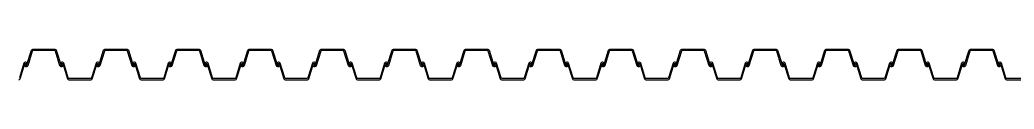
# Model space of a CAD drawing. Header units: millimetres. Extents: x -383953 to 676589, y -101685 to 196247.
# Drawn here: x 64934 to 75961, y 34960 to 35300 of the extents above; entities that cross this region are included whole.
import ezdxf

# ---------------------------------------------------------------- set-up
doc = ezdxf.new("R2010")
doc.units = ezdxf.units.MM
doc.layers.add('SHEET Pile', color=2, linetype='Continuous')

msp = doc.modelspace()

# ---------------------------------------------------------------- linework, layer by layer
at = {"layer": 'SHEET Pile'}
for points in [[(65379, 35114.3), (65329, 35277.5, 0.2992329), (65314.1, 35287.2), (65085.9, 35287.2, 0.2992329), (65071, 35277.5), (65020.8, 35114, -0.2992329), (65006.4, 35104.5), (64999, 35104.5, -0.5351003), (64985.2, 35124.9), (64990.9, 35141, -0.2992329), (64993.6, 35142.8), (65001, 35142.8, -0.5393699), (65003.7, 35138.6), (64996.3, 35121.4, 0.5393699), (64999, 35117.2), (65006.4, 35117.2, 0.2992329), (65009.1, 35119), (65062.6, 35290.2, -0.2992329), (65077.5, 35300), (65322.5, 35300, -0.2992329), (65337.4, 35290.2), (65390.9, 35119, 0.2992329), (65393.6, 35117.2), (65401, 35117.2, 0.5393699), (65403.7, 35121.4), (65396.3, 35138.6, -0.5393699), (65399, 35142.8), (65406.4, 35142.8, -0.2992329), (65409.1, 35141), (65414.8, 35124.9, -0.5351003), (65401, 35104.5), (65393.6, 35104.5, -0.2992329), (65379.2, 35114)], [(66179, 35114.3), (66129, 35277.5, 0.2992329), (66114.1, 35287.2), (65885.9, 35287.2, 0.2992329), (65871, 35277.5), (65820.8, 35114, -0.2992329), (65806.4, 35104.5), (65799, 35104.5, -0.5351003), (65785.2, 35124.9), (65790.9, 35141, -0.2992329), (65793.6, 35142.8), (65801, 35142.8, -0.5393699), (65803.7, 35138.6), (65796.3, 35121.4, 0.5393699), (65799, 35117.2), (65806.4, 35117.2, 0.2992329), (65809.1, 35119), (65862.6, 35290.2, -0.2992329), (65877.5, 35300), (66122.5, 35300, -0.2992329), (66137.4, 35290.2), (66190.9, 35119, 0.2992329), (66193.6, 35117.2), (66201, 35117.2, 0.5393699), (66203.7, 35121.4), (66196.3, 35138.6, -0.5393699), (66199, 35142.8), (66206.4, 35142.8, -0.2992329), (66209.1, 35141), (66214.8, 35124.9, -0.5351003), (66201, 35104.5), (66193.6, 35104.5, -0.2992329), (66179.2, 35114)], [(66979, 35114.3), (66929, 35277.5, 0.2992329), (66914.1, 35287.2), (66685.9, 35287.2, 0.2992329), (66671, 35277.5), (66620.8, 35114, -0.2992329), (66606.4, 35104.5), (66599, 35104.5, -0.5351003), (66585.2, 35124.9), (66590.9, 35141, -0.2992329), (66593.6, 35142.8), (66601, 35142.8, -0.5393699), (66603.7, 35138.6), (66596.3, 35121.4, 0.5393699), (66599, 35117.2), (66606.4, 35117.2, 0.2992329), (66609.1, 35119), (66662.6, 35290.2, -0.2992329), (66677.5, 35300), (66922.5, 35300, -0.2992329), (66937.4, 35290.2), (66990.9, 35119, 0.2992329), (66993.6, 35117.2), (67001, 35117.2, 0.5393699), (67003.7, 35121.4), (66996.3, 35138.6, -0.5393699), (66999, 35142.8), (67006.4, 35142.8, -0.2992329), (67009.1, 35141), (67014.8, 35124.9, -0.5351003), (67001, 35104.5), (66993.6, 35104.5, -0.2992329), (66979.2, 35114)], [(67779, 35114.3), (67729, 35277.5, 0.2992329), (67714.1, 35287.2), (67485.9, 35287.2, 0.2992329), (67471, 35277.5), (67420.8, 35114, -0.2992329), (67406.4, 35104.5), (67399, 35104.5, -0.5351003), (67385.2, 35124.9), (67390.9, 35141, -0.2992329), (67393.6, 35142.8), (67401, 35142.8, -0.5393699), (67403.7, 35138.6), (67396.3, 35121.4, 0.5393699), (67399, 35117.2), (67406.4, 35117.2, 0.2992329), (67409.1, 35119), (67462.6, 35290.2, -0.2992329), (67477.5, 35300), (67722.5, 35300, -0.2992329), (67737.4, 35290.2), (67790.9, 35119, 0.2992329), (67793.6, 35117.2), (67801, 35117.2, 0.5393699), (67803.7, 35121.4), (67796.3, 35138.6, -0.5393699), (67799, 35142.8), (67806.4, 35142.8, -0.2992329), (67809.1, 35141), (67814.8, 35124.9, -0.5351003), (67801, 35104.5), (67793.6, 35104.5, -0.2992329), (67779.2, 35114)], [(68579, 35114.3), (68529, 35277.5, 0.2992329), (68514.1, 35287.2), (68285.9, 35287.2, 0.2992329), (68271, 35277.5), (68220.8, 35114, -0.2992329), (68206.4, 35104.5), (68199, 35104.5, -0.5351003), (68185.2, 35124.9), (68190.9, 35141, -0.2992329), (68193.6, 35142.8), (68201, 35142.8, -0.5393699), (68203.7, 35138.6), (68196.3, 35121.4, 0.5393699), (68199, 35117.2), (68206.4, 35117.2, 0.2992329), (68209.1, 35119), (68262.6, 35290.2, -0.2992329), (68277.5, 35300), (68522.5, 35300, -0.2992329), (68537.4, 35290.2), (68590.9, 35119, 0.2992329), (68593.6, 35117.2), (68601, 35117.2, 0.5393699), (68603.7, 35121.4), (68596.3, 35138.6, -0.5393699), (68599, 35142.8), (68606.4, 35142.8, -0.2992329), (68609.1, 35141), (68614.8, 35124.9, -0.5351003), (68601, 35104.5), (68593.6, 35104.5, -0.2992329), (68579.2, 35114)], [(69379, 35114.3), (69329, 35277.5, 0.2992329), (69314.1, 35287.2), (69085.9, 35287.2, 0.2992329), (69071, 35277.5), (69020.8, 35114, -0.2992329), (69006.4, 35104.5), (68999, 35104.5, -0.5351003), (68985.2, 35124.9), (68990.9, 35141, -0.2992329), (68993.6, 35142.8), (69001, 35142.8, -0.5393699), (69003.7, 35138.6), (68996.3, 35121.4, 0.5393699), (68999, 35117.2), (69006.4, 35117.2, 0.2992329), (69009.1, 35119), (69062.6, 35290.2, -0.2992329), (69077.5, 35300), (69322.5, 35300, -0.2992329), (69337.4, 35290.2), (69390.9, 35119, 0.2992329), (69393.6, 35117.2), (69401, 35117.2, 0.5393699), (69403.7, 35121.4), (69396.3, 35138.6, -0.5393699), (69399, 35142.8), (69406.4, 35142.8, -0.2992329), (69409.1, 35141), (69414.8, 35124.9, -0.5351003), (69401, 35104.5), (69393.6, 35104.5, -0.2992329), (69379.2, 35114)], [(70179, 35114.3), (70129, 35277.5, 0.2992329), (70114.1, 35287.2), (69885.9, 35287.2, 0.2992329), (69871, 35277.5), (69820.8, 35114, -0.2992329), (69806.4, 35104.5), (69799, 35104.5, -0.5351003), (69785.2, 35124.9), (69790.9, 35141, -0.2992329), (69793.6, 35142.8), (69801, 35142.8, -0.5393699), (69803.7, 35138.6), (69796.3, 35121.4, 0.5393699), (69799, 35117.2), (69806.4, 35117.2, 0.2992329), (69809.1, 35119), (69862.6, 35290.2, -0.2992329), (69877.5, 35300), (70122.5, 35300, -0.2992329), (70137.4, 35290.2), (70190.9, 35119, 0.2992329), (70193.6, 35117.2), (70201, 35117.2, 0.5393699), (70203.7, 35121.4), (70196.3, 35138.6, -0.5393699), (70199, 35142.8), (70206.4, 35142.8, -0.2992329), (70209.1, 35141), (70214.8, 35124.9, -0.5351003), (70201, 35104.5), (70193.6, 35104.5, -0.2992329), (70179.2, 35114)], [(70979, 35114.3), (70929, 35277.5, 0.2992329), (70914.1, 35287.2), (70685.9, 35287.2, 0.2992329), (70671, 35277.5), (70620.8, 35114, -0.2992329), (70606.4, 35104.5), (70599, 35104.5, -0.5351003), (70585.2, 35124.9), (70590.9, 35141, -0.2992329), (70593.6, 35142.8), (70601, 35142.8, -0.5393699), (70603.7, 35138.6), (70596.3, 35121.4, 0.5393699), (70599, 35117.2), (70606.4, 35117.2, 0.2992329), (70609.1, 35119), (70662.6, 35290.2, -0.2992329), (70677.5, 35300), (70922.5, 35300, -0.2992329), (70937.4, 35290.2), (70990.9, 35119, 0.2992329), (70993.6, 35117.2), (71001, 35117.2, 0.5393699), (71003.7, 35121.4), (70996.3, 35138.6, -0.5393699), (70999, 35142.8), (71006.4, 35142.8, -0.2992329), (71009.1, 35141), (71014.8, 35124.9, -0.5351003), (71001, 35104.5), (70993.6, 35104.5, -0.2992329), (70979.2, 35114)], [(71779, 35114.3), (71729, 35277.5, 0.2992329), (71714.1, 35287.2), (71485.9, 35287.2, 0.2992329), (71471, 35277.5), (71420.8, 35114, -0.2992329), (71406.4, 35104.5), (71399, 35104.5, -0.5351003), (71385.2, 35124.9), (71390.9, 35141, -0.2992329), (71393.6, 35142.8), (71401, 35142.8, -0.5393699), (71403.7, 35138.6), (71396.3, 35121.4, 0.5393699), (71399, 35117.2), (71406.4, 35117.2, 0.2992329), (71409.1, 35119), (71462.6, 35290.2, -0.2992329), (71477.5, 35300), (71722.5, 35300, -0.2992329), (71737.4, 35290.2), (71790.9, 35119, 0.2992329), (71793.6, 35117.2), (71801, 35117.2, 0.5393699), (71803.7, 35121.4), (71796.3, 35138.6, -0.5393699), (71799, 35142.8), (71806.4, 35142.8, -0.2992329), (71809.1, 35141), (71814.8, 35124.9, -0.5351003), (71801, 35104.5), (71793.6, 35104.5, -0.2992329), (71779.2, 35114)], [(72579, 35114.3), (72529, 35277.5, 0.2992329), (72514.1, 35287.2), (72285.9, 35287.2, 0.2992329), (72271, 35277.5), (72220.8, 35114, -0.2992329), (72206.4, 35104.5), (72199, 35104.5, -0.5351003), (72185.2, 35124.9), (72190.9, 35141, -0.2992329), (72193.6, 35142.8), (72201, 35142.8, -0.5393699), (72203.7, 35138.6), (72196.3, 35121.4, 0.5393699), (72199, 35117.2), (72206.4, 35117.2, 0.2992329), (72209.1, 35119), (72262.6, 35290.2, -0.2992329), (72277.5, 35300), (72522.5, 35300, -0.2992329), (72537.4, 35290.2), (72590.9, 35119, 0.2992329), (72593.6, 35117.2), (72601, 35117.2, 0.5393699), (72603.7, 35121.4), (72596.3, 35138.6, -0.5393699), (72599, 35142.8), (72606.4, 35142.8, -0.2992329), (72609.1, 35141), (72614.8, 35124.9, -0.5351003), (72601, 35104.5), (72593.6, 35104.5, -0.2992329), (72579.2, 35114)], [(73379, 35114.3), (73329, 35277.5, 0.2992329), (73314.1, 35287.2), (73085.9, 35287.2, 0.2992329), (73071, 35277.5), (73020.8, 35114, -0.2992329), (73006.4, 35104.5), (72999, 35104.5, -0.5351003), (72985.2, 35124.9), (72990.9, 35141, -0.2992329), (72993.6, 35142.8), (73001, 35142.8, -0.5393699), (73003.7, 35138.6), (72996.3, 35121.4, 0.5393699), (72999, 35117.2), (73006.4, 35117.2, 0.2992329), (73009.1, 35119), (73062.6, 35290.2, -0.2992329), (73077.5, 35300), (73322.5, 35300, -0.2992329), (73337.4, 35290.2), (73390.9, 35119, 0.2992329), (73393.6, 35117.2), (73401, 35117.2, 0.5393699), (73403.7, 35121.4), (73396.3, 35138.6, -0.5393699), (73399, 35142.8), (73406.4, 35142.8, -0.2992329), (73409.1, 35141), (73414.8, 35124.9, -0.5351003), (73401, 35104.5), (73393.6, 35104.5, -0.2992329), (73379.2, 35114)], [(74179, 35114.3), (74129, 35277.5, 0.2992329), (74114.1, 35287.2), (73885.9, 35287.2, 0.2992329), (73871, 35277.5), (73820.8, 35114, -0.2992329), (73806.4, 35104.5), (73799, 35104.5, -0.5351003), (73785.2, 35124.9), (73790.9, 35141, -0.2992329), (73793.6, 35142.8), (73801, 35142.8, -0.5393699), (73803.7, 35138.6), (73796.3, 35121.4, 0.5393699), (73799, 35117.2), (73806.4, 35117.2, 0.2992329), (73809.1, 35119), (73862.6, 35290.2, -0.2992329), (73877.5, 35300), (74122.5, 35300, -0.2992329), (74137.4, 35290.2), (74190.9, 35119, 0.2992329), (74193.6, 35117.2), (74201, 35117.2, 0.5393699), (74203.7, 35121.4), (74196.3, 35138.6, -0.5393699), (74199, 35142.8), (74206.4, 35142.8, -0.2992329), (74209.1, 35141), (74214.8, 35124.9, -0.5351003), (74201, 35104.5), (74193.6, 35104.5, -0.2992329), (74179.2, 35114)], [(74979, 35114.3), (74929, 35277.5, 0.2992329), (74914.1, 35287.2), (74685.9, 35287.2, 0.2992329), (74671, 35277.5), (74620.8, 35114, -0.2992329), (74606.4, 35104.5), (74599, 35104.5, -0.5351003), (74585.2, 35124.9), (74590.9, 35141, -0.2992329), (74593.6, 35142.8), (74601, 35142.8, -0.5393699), (74603.7, 35138.6), (74596.3, 35121.4, 0.5393699), (74599, 35117.2), (74606.4, 35117.2, 0.2992329), (74609.1, 35119), (74662.6, 35290.2, -0.2992329), (74677.5, 35300), (74922.5, 35300, -0.2992329), (74937.4, 35290.2), (74990.9, 35119, 0.2992329), (74993.6, 35117.2), (75001, 35117.2, 0.5393699), (75003.7, 35121.4), (74996.3, 35138.6, -0.5393699), (74999, 35142.8), (75006.4, 35142.8, -0.2992329), (75009.1, 35141), (75014.8, 35124.9, -0.5351003), (75001, 35104.5), (74993.6, 35104.5, -0.2992329), (74979.2, 35114)], [(75779, 35114.3), (75729, 35277.5, 0.2992329), (75714.1, 35287.2), (75485.9, 35287.2, 0.2992329), (75471, 35277.5), (75420.8, 35114, -0.2992329), (75406.4, 35104.5), (75399, 35104.5, -0.5351003), (75385.2, 35124.9), (75390.9, 35141, -0.2992329), (75393.6, 35142.8), (75401, 35142.8, -0.5393699), (75403.7, 35138.6), (75396.3, 35121.4, 0.5393699), (75399, 35117.2), (75406.4, 35117.2, 0.2992329), (75409.1, 35119), (75462.6, 35290.2, -0.2992329), (75477.5, 35300), (75722.5, 35300, -0.2992329), (75737.4, 35290.2), (75790.9, 35119, 0.2992329), (75793.6, 35117.2), (75801, 35117.2, 0.5393699), (75803.7, 35121.4), (75796.3, 35138.6, -0.5393699), (75799, 35142.8), (75806.4, 35142.8, -0.2992329), (75809.1, 35141), (75814.8, 35124.9, -0.5351003), (75801, 35104.5), (75793.6, 35104.5, -0.2992329), (75779.2, 35114)], [(64922.5, 34960, 0.2992329), (64937.4, 34969.8), (64990.9, 35141, -0.2992329), (64993.6, 35142.8), (65001, 35142.8, -0.5393699), (65003.7, 35138.6), (64996.3, 35121.4, 0.5393699), (64999, 35117.2), (65006.4, 35117.2, 0.2992329), (65009.1, 35119), (65014.8, 35135.1, 0.5351003), (65001, 35155.5), (64993.6, 35155.5, 0.2992329), (64979.2, 35146)], [(64979, 35145.7), (64929, 34982.5, -0.2992329)], [(65779, 35145.7), (65729, 34982.5, -0.2992329), (65714.1, 34972.8), (65485.9, 34972.8, -0.2992329), (65471, 34982.5), (65420.8, 35146, 0.2992329), (65406.4, 35155.5), (65399, 35155.5, 0.5351003), (65385.2, 35135.1), (65390.9, 35119, 0.2992329), (65393.6, 35117.2), (65401, 35117.2, 0.5393699), (65403.7, 35121.4), (65396.3, 35138.6, -0.5393699), (65399, 35142.8), (65406.4, 35142.8, -0.2992329), (65409.1, 35141), (65462.6, 34969.8, 0.2992329), (65477.5, 34960), (65722.5, 34960, 0.2992329), (65737.4, 34969.8), (65790.9, 35141, -0.2992329), (65793.6, 35142.8), (65801, 35142.8, -0.5393699), (65803.7, 35138.6), (65796.3, 35121.4, 0.5393699), (65799, 35117.2), (65806.4, 35117.2, 0.2992329), (65809.1, 35119), (65814.8, 35135.1, 0.5351003), (65801, 35155.5), (65793.6, 35155.5, 0.2992329), (65779.2, 35146)], [(66579, 35145.7), (66529, 34982.5, -0.2992329), (66514.1, 34972.8), (66285.9, 34972.8, -0.2992329), (66271, 34982.5), (66220.8, 35146, 0.2992329), (66206.4, 35155.5), (66199, 35155.5, 0.5351003), (66185.2, 35135.1), (66190.9, 35119, 0.2992329), (66193.6, 35117.2), (66201, 35117.2, 0.5393699), (66203.7, 35121.4), (66196.3, 35138.6, -0.5393699), (66199, 35142.8), (66206.4, 35142.8, -0.2992329), (66209.1, 35141), (66262.6, 34969.8, 0.2992329), (66277.5, 34960), (66522.5, 34960, 0.2992329), (66537.4, 34969.8), (66590.9, 35141, -0.2992329), (66593.6, 35142.8), (66601, 35142.8, -0.5393699), (66603.7, 35138.6), (66596.3, 35121.4, 0.5393699), (66599, 35117.2), (66606.4, 35117.2, 0.2992329), (66609.1, 35119), (66614.8, 35135.1, 0.5351003), (66601, 35155.5), (66593.6, 35155.5, 0.2992329), (66579.2, 35146)], [(67379, 35145.7), (67329, 34982.5, -0.2992329), (67314.1, 34972.8), (67085.9, 34972.8, -0.2992329), (67071, 34982.5), (67020.8, 35146, 0.2992329), (67006.4, 35155.5), (66999, 35155.5, 0.5351003), (66985.2, 35135.1), (66990.9, 35119, 0.2992329), (66993.6, 35117.2), (67001, 35117.2, 0.5393699), (67003.7, 35121.4), (66996.3, 35138.6, -0.5393699), (66999, 35142.8), (67006.4, 35142.8, -0.2992329), (67009.1, 35141), (67062.6, 34969.8, 0.2992329), (67077.5, 34960), (67322.5, 34960, 0.2992329), (67337.4, 34969.8), (67390.9, 35141, -0.2992329), (67393.6, 35142.8), (67401, 35142.8, -0.5393699), (67403.7, 35138.6), (67396.3, 35121.4, 0.5393699), (67399, 35117.2), (67406.4, 35117.2, 0.2992329), (67409.1, 35119), (67414.8, 35135.1, 0.5351003), (67401, 35155.5), (67393.6, 35155.5, 0.2992329), (67379.2, 35146)], [(68179, 35145.7), (68129, 34982.5, -0.2992329), (68114.1, 34972.8), (67885.9, 34972.8, -0.2992329), (67871, 34982.5), (67820.8, 35146, 0.2992329), (67806.4, 35155.5), (67799, 35155.5, 0.5351003), (67785.2, 35135.1), (67790.9, 35119, 0.2992329), (67793.6, 35117.2), (67801, 35117.2, 0.5393699), (67803.7, 35121.4), (67796.3, 35138.6, -0.5393699), (67799, 35142.8), (67806.4, 35142.8, -0.2992329), (67809.1, 35141), (67862.6, 34969.8, 0.2992329), (67877.5, 34960), (68122.5, 34960, 0.2992329), (68137.4, 34969.8), (68190.9, 35141, -0.2992329), (68193.6, 35142.8), (68201, 35142.8, -0.5393699), (68203.7, 35138.6), (68196.3, 35121.4, 0.5393699), (68199, 35117.2), (68206.4, 35117.2, 0.2992329), (68209.1, 35119), (68214.8, 35135.1, 0.5351003), (68201, 35155.5), (68193.6, 35155.5, 0.2992329), (68179.2, 35146)], [(68979, 35145.7), (68929, 34982.5, -0.2992329), (68914.1, 34972.8), (68685.9, 34972.8, -0.2992329), (68671, 34982.5), (68620.8, 35146, 0.2992329), (68606.4, 35155.5), (68599, 35155.5, 0.5351003), (68585.2, 35135.1), (68590.9, 35119, 0.2992329), (68593.6, 35117.2), (68601, 35117.2, 0.5393699), (68603.7, 35121.4), (68596.3, 35138.6, -0.5393699), (68599, 35142.8), (68606.4, 35142.8, -0.2992329), (68609.1, 35141), (68662.6, 34969.8, 0.2992329), (68677.5, 34960), (68922.5, 34960, 0.2992329), (68937.4, 34969.8), (68990.9, 35141, -0.2992329), (68993.6, 35142.8), (69001, 35142.8, -0.5393699), (69003.7, 35138.6), (68996.3, 35121.4, 0.5393699), (68999, 35117.2), (69006.4, 35117.2, 0.2992329), (69009.1, 35119), (69014.8, 35135.1, 0.5351003), (69001, 35155.5), (68993.6, 35155.5, 0.2992329), (68979.2, 35146)], [(69779, 35145.7), (69729, 34982.5, -0.2992329), (69714.1, 34972.8), (69485.9, 34972.8, -0.2992329), (69471, 34982.5), (69420.8, 35146, 0.2992329), (69406.4, 35155.5), (69399, 35155.5, 0.5351003), (69385.2, 35135.1), (69390.9, 35119, 0.2992329), (69393.6, 35117.2), (69401, 35117.2, 0.5393699), (69403.7, 35121.4), (69396.3, 35138.6, -0.5393699), (69399, 35142.8), (69406.4, 35142.8, -0.2992329), (69409.1, 35141), (69462.6, 34969.8, 0.2992329), (69477.5, 34960), (69722.5, 34960, 0.2992329), (69737.4, 34969.8), (69790.9, 35141, -0.2992329), (69793.6, 35142.8), (69801, 35142.8, -0.5393699), (69803.7, 35138.6), (69796.3, 35121.4, 0.5393699), (69799, 35117.2), (69806.4, 35117.2, 0.2992329), (69809.1, 35119), (69814.8, 35135.1, 0.5351003), (69801, 35155.5), (69793.6, 35155.5, 0.2992329), (69779.2, 35146)], [(70579, 35145.7), (70529, 34982.5, -0.2992329), (70514.1, 34972.8), (70285.9, 34972.8, -0.2992329), (70271, 34982.5), (70220.8, 35146, 0.2992329), (70206.4, 35155.5), (70199, 35155.5, 0.5351003), (70185.2, 35135.1), (70190.9, 35119, 0.2992329), (70193.6, 35117.2), (70201, 35117.2, 0.5393699), (70203.7, 35121.4), (70196.3, 35138.6, -0.5393699), (70199, 35142.8), (70206.4, 35142.8, -0.2992329), (70209.1, 35141), (70262.6, 34969.8, 0.2992329), (70277.5, 34960), (70522.5, 34960, 0.2992329), (70537.4, 34969.8), (70590.9, 35141, -0.2992329), (70593.6, 35142.8), (70601, 35142.8, -0.5393699), (70603.7, 35138.6), (70596.3, 35121.4, 0.5393699), (70599, 35117.2), (70606.4, 35117.2, 0.2992329), (70609.1, 35119), (70614.8, 35135.1, 0.5351003), (70601, 35155.5), (70593.6, 35155.5, 0.2992329), (70579.2, 35146)], [(71379, 35145.7), (71329, 34982.5, -0.2992329), (71314.1, 34972.8), (71085.9, 34972.8, -0.2992329), (71071, 34982.5), (71020.8, 35146, 0.2992329), (71006.4, 35155.5), (70999, 35155.5, 0.5351003), (70985.2, 35135.1), (70990.9, 35119, 0.2992329), (70993.6, 35117.2), (71001, 35117.2, 0.5393699), (71003.7, 35121.4), (70996.3, 35138.6, -0.5393699), (70999, 35142.8), (71006.4, 35142.8, -0.2992329), (71009.1, 35141), (71062.6, 34969.8, 0.2992329), (71077.5, 34960), (71322.5, 34960, 0.2992329), (71337.4, 34969.8), (71390.9, 35141, -0.2992329), (71393.6, 35142.8), (71401, 35142.8, -0.5393699), (71403.7, 35138.6), (71396.3, 35121.4, 0.5393699), (71399, 35117.2), (71406.4, 35117.2, 0.2992329), (71409.1, 35119), (71414.8, 35135.1, 0.5351003), (71401, 35155.5), (71393.6, 35155.5, 0.2992329), (71379.2, 35146)], [(72179, 35145.7), (72129, 34982.5, -0.2992329), (72114.1, 34972.8), (71885.9, 34972.8, -0.2992329), (71871, 34982.5), (71820.8, 35146, 0.2992329), (71806.4, 35155.5), (71799, 35155.5, 0.5351003), (71785.2, 35135.1), (71790.9, 35119, 0.2992329), (71793.6, 35117.2), (71801, 35117.2, 0.5393699), (71803.7, 35121.4), (71796.3, 35138.6, -0.5393699), (71799, 35142.8), (71806.4, 35142.8, -0.2992329), (71809.1, 35141), (71862.6, 34969.8, 0.2992329), (71877.5, 34960), (72122.5, 34960, 0.2992329), (72137.4, 34969.8), (72190.9, 35141, -0.2992329), (72193.6, 35142.8), (72201, 35142.8, -0.5393699), (72203.7, 35138.6), (72196.3, 35121.4, 0.5393699), (72199, 35117.2), (72206.4, 35117.2, 0.2992329), (72209.1, 35119), (72214.8, 35135.1, 0.5351003), (72201, 35155.5), (72193.6, 35155.5, 0.2992329), (72179.2, 35146)], [(72979, 35145.7), (72929, 34982.5, -0.2992329), (72914.1, 34972.8), (72685.9, 34972.8, -0.2992329), (72671, 34982.5), (72620.8, 35146, 0.2992329), (72606.4, 35155.5), (72599, 35155.5, 0.5351003), (72585.2, 35135.1), (72590.9, 35119, 0.2992329), (72593.6, 35117.2), (72601, 35117.2, 0.5393699), (72603.7, 35121.4), (72596.3, 35138.6, -0.5393699), (72599, 35142.8), (72606.4, 35142.8, -0.2992329), (72609.1, 35141), (72662.6, 34969.8, 0.2992329), (72677.5, 34960), (72922.5, 34960, 0.2992329), (72937.4, 34969.8), (72990.9, 35141, -0.2992329), (72993.6, 35142.8), (73001, 35142.8, -0.5393699), (73003.7, 35138.6), (72996.3, 35121.4, 0.5393699), (72999, 35117.2), (73006.4, 35117.2, 0.2992329), (73009.1, 35119), (73014.8, 35135.1, 0.5351003), (73001, 35155.5), (72993.6, 35155.5, 0.2992329), (72979.2, 35146)], [(73779, 35145.7), (73729, 34982.5, -0.2992329), (73714.1, 34972.8), (73485.9, 34972.8, -0.2992329), (73471, 34982.5), (73420.8, 35146, 0.2992329), (73406.4, 35155.5), (73399, 35155.5, 0.5351003), (73385.2, 35135.1), (73390.9, 35119, 0.2992329), (73393.6, 35117.2), (73401, 35117.2, 0.5393699), (73403.7, 35121.4), (73396.3, 35138.6, -0.5393699), (73399, 35142.8), (73406.4, 35142.8, -0.2992329), (73409.1, 35141), (73462.6, 34969.8, 0.2992329), (73477.5, 34960), (73722.5, 34960, 0.2992329), (73737.4, 34969.8), (73790.9, 35141, -0.2992329), (73793.6, 35142.8), (73801, 35142.8, -0.5393699), (73803.7, 35138.6), (73796.3, 35121.4, 0.5393699), (73799, 35117.2), (73806.4, 35117.2, 0.2992329), (73809.1, 35119), (73814.8, 35135.1, 0.5351003), (73801, 35155.5), (73793.6, 35155.5, 0.2992329), (73779.2, 35146)], [(74579, 35145.7), (74529, 34982.5, -0.2992329), (74514.1, 34972.8), (74285.9, 34972.8, -0.2992329), (74271, 34982.5), (74220.8, 35146, 0.2992329), (74206.4, 35155.5), (74199, 35155.5, 0.5351003), (74185.2, 35135.1), (74190.9, 35119, 0.2992329), (74193.6, 35117.2), (74201, 35117.2, 0.5393699), (74203.7, 35121.4), (74196.3, 35138.6, -0.5393699), (74199, 35142.8), (74206.4, 35142.8, -0.2992329), (74209.1, 35141), (74262.6, 34969.8, 0.2992329), (74277.5, 34960), (74522.5, 34960, 0.2992329), (74537.4, 34969.8), (74590.9, 35141, -0.2992329), (74593.6, 35142.8), (74601, 35142.8, -0.5393699), (74603.7, 35138.6), (74596.3, 35121.4, 0.5393699), (74599, 35117.2), (74606.4, 35117.2, 0.2992329), (74609.1, 35119), (74614.8, 35135.1, 0.5351003), (74601, 35155.5), (74593.6, 35155.5, 0.2992329), (74579.2, 35146)], [(75379, 35145.7), (75329, 34982.5, -0.2992329), (75314.1, 34972.8), (75085.9, 34972.8, -0.2992329), (75071, 34982.5), (75020.8, 35146, 0.2992329), (75006.4, 35155.5), (74999, 35155.5, 0.5351003), (74985.2, 35135.1), (74990.9, 35119, 0.2992329), (74993.6, 35117.2), (75001, 35117.2, 0.5393699), (75003.7, 35121.4), (74996.3, 35138.6, -0.5393699), (74999, 35142.8), (75006.4, 35142.8, -0.2992329), (75009.1, 35141), (75062.6, 34969.8, 0.2992329), (75077.5, 34960), (75322.5, 34960, 0.2992329), (75337.4, 34969.8), (75390.9, 35141, -0.2992329), (75393.6, 35142.8), (75401, 35142.8, -0.5393699), (75403.7, 35138.6), (75396.3, 35121.4, 0.5393699), (75399, 35117.2), (75406.4, 35117.2, 0.2992329), (75409.1, 35119), (75414.8, 35135.1, 0.5351003), (75401, 35155.5), (75393.6, 35155.5, 0.2992329), (75379.2, 35146)], [(76114.1, 34972.8), (75885.9, 34972.8, -0.2992329), (75871, 34982.5), (75820.8, 35146, 0.2992329), (75806.4, 35155.5), (75799, 35155.5, 0.5351003), (75785.2, 35135.1), (75790.9, 35119, 0.2992329), (75793.6, 35117.2), (75801, 35117.2, 0.5393699), (75803.7, 35121.4), (75796.3, 35138.6, -0.5393699), (75799, 35142.8), (75806.4, 35142.8, -0.2992329), (75809.1, 35141), (75862.6, 34969.8, 0.2992329), (75877.5, 34960), (76122.5, 34960, 0.2992329)]]:
    msp.add_lwpolyline(points, format="xyb", dxfattribs=at)

doc.saveas('drawing.dxf')
